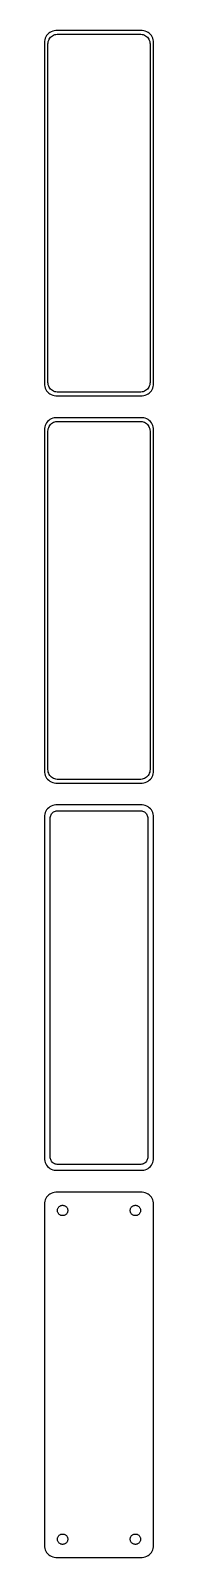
# Model space of a CAD drawing. Header units: metres. Extents: x -22 to 22, y 561 to 1188.
import ezdxf

# ---------------------------------------------------------------- set-up
doc = ezdxf.new("R2010")
doc.units = ezdxf.units.M

msp = doc.modelspace()

# ---------------------------------------------------------------- linework, layer by layer
for p, q in [((-21.8815, 1185.41), (-22.1489, 1184.84)), ((-21.5451, 1185.94), (-21.8815, 1185.41)), ((-21.1448, 1186.42), (-21.5451, 1185.94)), ((-20.6871, 1186.85), (-21.1448, 1186.42)), ((-20.1791, 1187.22), (-20.6871, 1186.85)), ((-20.2361, 1184.85), (-19.9159, 1185.24)), ((-19.6289, 1187.52), (-20.1791, 1187.22)), ((-19.9159, 1185.24), (-19.5497, 1185.58)), ((-19.0451, 1187.76), (-19.6289, 1187.52)), ((-19.5497, 1185.58), (-19.1433, 1185.88)), ((-19.1433, 1185.88), (-18.7031, 1186.12)), ((-18.4369, 1187.91), (-19.0451, 1187.76)), ((-18.7031, 1186.12), (-18.2361, 1186.3)), ((-17.8139, 1187.99), (-18.4369, 1187.91)), ((-18.2361, 1186.3), (-17.7495, 1186.43)), ((17.8139, 1187.99), (-17.8139, 1187.99)), ((-17.7495, 1186.43), (-17.2512, 1186.49)), ((-17.2512, 1186.49), (17.2512, 1186.49)), ((17.2512, 1186.49), (17.7495, 1186.43)), ((17.7495, 1186.43), (18.2361, 1186.3)), ((18.4369, 1187.91), (17.8139, 1187.99)), ((18.2361, 1186.3), (18.7031, 1186.12)), ((19.0451, 1187.76), (18.4369, 1187.91)), ((18.7031, 1186.12), (19.1433, 1185.88)), ((19.6289, 1187.52), (19.0451, 1187.76)), ((19.1433, 1185.88), (19.5497, 1185.58)), ((19.5497, 1185.58), (19.9159, 1185.24)), ((20.1791, 1187.22), (19.6289, 1187.52)), ((19.9159, 1185.24), (20.2361, 1184.85)), ((20.6871, 1186.85), (20.1791, 1187.22)), ((21.1448, 1186.42), (20.6871, 1186.85)), ((21.5451, 1185.94), (21.1448, 1186.42)), ((21.8815, 1185.41), (21.5451, 1185.94)), ((22.1489, 1184.84), (21.8815, 1185.41)), ((-22.4606, 1183.63), (-22.5, 1183)), ((-22.5, 1183), (-22.5, 1043)), ((-22.3429, 1184.24), (-22.4606, 1183.63)), ((-22.1489, 1184.84), (-22.3429, 1184.24)), ((-21, 1182.5), (-20.9684, 1183)), ((-21, 1043.5), (-21, 1182.5)), ((-20.9684, 1183), (-20.8743, 1183.49)), ((-20.8743, 1183.49), (-20.7191, 1183.97)), ((-20.7191, 1183.97), (-20.5052, 1184.43)), ((-20.5052, 1184.43), (-20.2361, 1184.85)), ((20.2361, 1184.85), (20.5052, 1184.43)), ((20.5052, 1184.43), (20.7191, 1183.97)), ((20.7191, 1183.97), (20.8743, 1183.49)), ((20.8743, 1183.49), (20.9684, 1183)), ((20.9684, 1183), (21, 1182.5)), ((21, 1182.5), (21, 1043.5)), ((22.3429, 1184.24), (22.1489, 1184.84)), ((22.4606, 1183.63), (22.3429, 1184.24)), ((22.5, 1183), (22.4606, 1183.63)), ((22.5, 1043), (22.5, 1183)), ((-22.5, 1043), (-22.4606, 1042.37)), ((-22.4606, 1042.37), (-22.3429, 1041.76)), ((-22.3429, 1041.76), (-22.1489, 1041.16)), ((-22.1489, 1041.16), (-21.8815, 1040.59)), ((-20.9684, 1043), (-21, 1043.5)), ((-20.8743, 1042.51), (-20.9684, 1043)), ((-20.7191, 1042.03), (-20.8743, 1042.51)), ((-20.5052, 1041.57), (-20.7191, 1042.03)), ((-20.2361, 1041.15), (-20.5052, 1041.57)), ((-19.9159, 1040.76), (-20.2361, 1041.15)), ((20.2361, 1041.15), (19.9159, 1040.76)), ((20.5052, 1041.57), (20.2361, 1041.15)), ((20.7191, 1042.03), (20.5052, 1041.57)), ((20.8743, 1042.51), (20.7191, 1042.03)), ((20.9684, 1043), (20.8743, 1042.51)), ((21, 1043.5), (20.9684, 1043)), ((21.8815, 1040.59), (22.1489, 1041.16)), ((22.1489, 1041.16), (22.3429, 1041.76)), ((22.3429, 1041.76), (22.4606, 1042.37)), ((22.4606, 1042.37), (22.5, 1043)), ((-21.8815, 1040.59), (-21.5451, 1040.06)), ((-21.5451, 1040.06), (-21.1448, 1039.58)), ((-21.1448, 1039.58), (-20.6871, 1039.15)), ((-20.6871, 1039.15), (-20.1791, 1038.78)), ((-20.1791, 1038.78), (-19.6289, 1038.48)), ((-19.5497, 1040.42), (-19.9159, 1040.76)), ((-19.6289, 1038.48), (-19.0451, 1038.24)), ((-19.1433, 1040.12), (-19.5497, 1040.42)), ((-18.7031, 1039.88), (-19.1433, 1040.12)), ((-19.0451, 1038.24), (-18.4369, 1038.09)), ((-18.2361, 1039.7), (-18.7031, 1039.88)), ((-18.4369, 1038.09), (-17.8139, 1038.01)), ((-17.7495, 1039.57), (-18.2361, 1039.7)), ((-17.8139, 1038.01), (17.8139, 1038.01)), ((-17.2512, 1039.51), (-17.7495, 1039.57)), ((17.2512, 1039.51), (-17.2512, 1039.51)), ((17.7495, 1039.57), (17.2512, 1039.51)), ((18.2361, 1039.7), (17.7495, 1039.57)), ((17.8139, 1038.01), (18.4369, 1038.09)), ((18.7031, 1039.88), (18.2361, 1039.7)), ((18.4369, 1038.09), (19.0451, 1038.24)), ((19.1433, 1040.12), (18.7031, 1039.88)), ((19.0451, 1038.24), (19.6289, 1038.48)), ((19.5497, 1040.42), (19.1433, 1040.12)), ((19.9159, 1040.76), (19.5497, 1040.42)), ((19.6289, 1038.48), (20.1791, 1038.78)), ((20.1791, 1038.78), (20.6871, 1039.15)), ((20.6871, 1039.15), (21.1448, 1039.58)), ((21.1448, 1039.58), (21.5451, 1040.06)), ((21.5451, 1040.06), (21.8815, 1040.59)), ((-19.6289, 1028.52), (-20.1791, 1028.22)), ((-19.0451, 1028.76), (-19.6289, 1028.52)), ((-18.4369, 1028.91), (-19.0451, 1028.76)), ((-17.8139, 1028.99), (-18.4369, 1028.91)), ((17.8139, 1028.99), (-17.8139, 1028.99)), ((18.4369, 1028.91), (17.8139, 1028.99)), ((19.0451, 1028.76), (18.4369, 1028.91)), ((19.6289, 1028.52), (19.0451, 1028.76)), ((20.1791, 1028.22), (19.6289, 1028.52)), ((-22.4606, 1024.63), (-22.5, 1024)), ((-22.5, 1024), (-22.5, 884)), ((-22.3429, 1025.24), (-22.4606, 1024.63)), ((-22.1489, 1025.84), (-22.3429, 1025.24)), ((-21.8815, 1026.41), (-22.1489, 1025.84)), ((-21.5451, 1026.94), (-21.8815, 1026.41)), ((-21.1448, 1027.42), (-21.5451, 1026.94)), ((-20.6871, 1027.85), (-21.1448, 1027.42)), ((-21, 1023.5), (-20.9684, 1024)), ((-21, 884.5), (-21, 1023.5)), ((-20.9684, 1024), (-20.8743, 1024.49)), ((-20.8743, 1024.49), (-20.7191, 1024.97)), ((-20.7191, 1024.97), (-20.5052, 1025.43)), ((-20.1791, 1028.22), (-20.6871, 1027.85)), ((-20.5052, 1025.43), (-20.2361, 1025.85)), ((-20.2361, 1025.85), (-19.9159, 1026.24)), ((-19.9159, 1026.24), (-19.5497, 1026.58)), ((-19.5497, 1026.58), (-19.1433, 1026.88)), ((-19.1433, 1026.88), (-18.7031, 1027.12)), ((-18.7031, 1027.12), (-18.2361, 1027.3)), ((-18.2361, 1027.3), (-17.7495, 1027.43)), ((-17.7495, 1027.43), (-17.2512, 1027.49)), ((-17.2512, 1027.49), (17.2512, 1027.49)), ((17.2512, 1027.49), (17.7495, 1027.43)), ((17.7495, 1027.43), (18.2361, 1027.3)), ((18.2361, 1027.3), (18.7031, 1027.12)), ((18.7031, 1027.12), (19.1433, 1026.88)), ((19.1433, 1026.88), (19.5497, 1026.58)), ((19.5497, 1026.58), (19.9159, 1026.24)), ((19.9159, 1026.24), (20.2361, 1025.85)), ((20.6871, 1027.85), (20.1791, 1028.22)), ((20.2361, 1025.85), (20.5052, 1025.43)), ((20.5052, 1025.43), (20.7191, 1024.97)), ((21.1448, 1027.42), (20.6871, 1027.85)), ((20.7191, 1024.97), (20.8743, 1024.49)), ((20.8743, 1024.49), (20.9684, 1024)), ((20.9684, 1024), (21, 1023.5)), ((21, 1023.5), (21, 884.5)), ((21.5451, 1026.94), (21.1448, 1027.42)), ((21.8815, 1026.41), (21.5451, 1026.94)), ((22.1489, 1025.84), (21.8815, 1026.41)), ((22.3429, 1025.24), (22.1489, 1025.84)), ((22.4606, 1024.63), (22.3429, 1025.24)), ((22.5, 1024), (22.4606, 1024.63)), ((22.5, 884), (22.5, 1024)), ((-20.9684, 883.999), (-21, 884.5)), ((21, 884.5), (20.9684, 883.999)), ((-22.5, 884), (-22.4606, 883.373)), ((-22.4606, 883.373), (-22.3429, 882.757)), ((-22.3429, 882.757), (-22.1489, 882.159)), ((-22.1489, 882.159), (-21.8815, 881.591)), ((-21.8815, 881.591), (-21.5451, 881.061)), ((-21.5451, 881.061), (-21.1448, 880.577)), ((-21.1448, 880.577), (-20.6871, 880.147)), ((-20.8743, 883.505), (-20.9684, 883.999)), ((-20.7191, 883.028), (-20.8743, 883.505)), ((-20.5052, 882.573), (-20.7191, 883.028)), ((-20.6871, 880.147), (-20.1791, 879.778)), ((-20.2361, 882.149), (-20.5052, 882.573)), ((-19.9159, 881.762), (-20.2361, 882.149)), ((-20.1791, 879.778), (-19.6289, 879.476)), ((-19.5497, 881.418), (-19.9159, 881.762)), ((-19.6289, 879.476), (-19.0451, 879.245)), ((-19.1433, 881.123), (-19.5497, 881.418)), ((-18.7031, 880.881), (-19.1433, 881.123)), ((-19.0451, 879.245), (-18.4369, 879.089)), ((-18.2361, 880.696), (-18.7031, 880.881)), ((-18.4369, 879.089), (-17.8139, 879.01)), ((-17.7495, 880.571), (-18.2361, 880.696)), ((-17.8139, 879.01), (17.8139, 879.01)), ((-17.2512, 880.508), (-17.7495, 880.571)), ((17.2512, 880.508), (-17.2512, 880.508)), ((17.7495, 880.571), (17.2512, 880.508)), ((18.2361, 880.696), (17.7495, 880.571)), ((17.8139, 879.01), (18.4369, 879.089)), ((18.7031, 880.881), (18.2361, 880.696)), ((18.4369, 879.089), (19.0451, 879.245)), ((19.1433, 881.123), (18.7031, 880.881)), ((19.0451, 879.245), (19.6289, 879.476)), ((19.5497, 881.418), (19.1433, 881.123)), ((19.9159, 881.762), (19.5497, 881.418)), ((19.6289, 879.476), (20.1791, 879.778)), ((20.2361, 882.149), (19.9159, 881.762)), ((20.1791, 879.778), (20.6871, 880.147)), ((20.5052, 882.573), (20.2361, 882.149)), ((20.7191, 883.028), (20.5052, 882.573)), ((20.6871, 880.147), (21.1448, 880.577)), ((20.8743, 883.505), (20.7191, 883.028)), ((20.9684, 883.999), (20.8743, 883.505)), ((21.1448, 880.577), (21.5451, 881.061)), ((21.5451, 881.061), (21.8815, 881.591)), ((21.8815, 881.591), (22.1489, 882.159)), ((22.1489, 882.159), (22.3429, 882.757)), ((22.3429, 882.757), (22.4606, 883.373)), ((22.4606, 883.373), (22.5, 884)), ((-22.4606, 865.627), (-22.5, 865)), ((-22.3429, 866.243), (-22.4606, 865.627)), ((-22.1489, 866.841), (-22.3429, 866.243)), ((-21.8815, 867.409), (-22.1489, 866.841)), ((-21.5451, 867.939), (-21.8815, 867.409)), ((-21.1448, 868.423), (-21.5451, 867.939)), ((-20.6871, 868.853), (-21.1448, 868.423)), ((-20.1791, 869.222), (-20.6871, 868.853)), ((-19.6289, 869.524), (-20.1791, 869.222)), ((-20.0884, 864.89), (-20.0151, 865.274)), ((-20.0151, 865.274), (-19.8943, 865.646)), ((-19.8943, 865.646), (-19.7279, 866)), ((-19.7279, 866), (-19.5184, 866.33)), ((-19.0451, 869.755), (-19.6289, 869.524)), ((-19.5184, 866.33), (-19.2692, 866.631)), ((-19.2692, 866.631), (-18.9842, 866.899)), ((-18.4369, 869.911), (-19.0451, 869.755)), ((-18.9842, 866.899), (-18.668, 867.128)), ((-18.668, 867.128), (-18.3254, 867.317)), ((-17.8139, 869.99), (-18.4369, 869.911)), ((-18.3254, 867.317), (-17.9619, 867.461)), ((-17.9619, 867.461), (-17.5833, 867.558)), ((17.8139, 869.99), (-17.8139, 869.99)), ((-17.5833, 867.558), (-17.1954, 867.607)), ((-17.1954, 867.607), (17.1954, 867.607)), ((17.1954, 867.607), (17.5833, 867.558)), ((17.5833, 867.558), (17.9619, 867.461)), ((18.4369, 869.911), (17.8139, 869.99)), ((17.9619, 867.461), (18.3254, 867.317)), ((18.3254, 867.317), (18.668, 867.128)), ((19.0451, 869.755), (18.4369, 869.911)), ((18.668, 867.128), (18.9842, 866.899)), ((18.9842, 866.899), (19.2692, 866.631)), ((19.6289, 869.524), (19.0451, 869.755)), ((19.2692, 866.631), (19.5184, 866.33)), ((19.5184, 866.33), (19.7279, 866)), ((20.1791, 869.222), (19.6289, 869.524)), ((19.7279, 866), (19.8943, 865.646)), ((19.8943, 865.646), (20.0151, 865.274)), ((20.0151, 865.274), (20.0884, 864.89)), ((20.6871, 868.853), (20.1791, 869.222)), ((21.1448, 868.423), (20.6871, 868.853)), ((21.5451, 867.939), (21.1448, 868.423)), ((21.8815, 867.409), (21.5451, 867.939)), ((22.1489, 866.841), (21.8815, 867.409)), ((22.3429, 866.243), (22.1489, 866.841)), ((22.4606, 865.627), (22.3429, 866.243)), ((22.5, 865), (22.4606, 865.627)), ((-22.5, 865), (-22.5, 725)), ((-20.1129, 864.5), (-20.0884, 864.89)), ((-20.1129, 725.5), (-20.1129, 864.5)), ((20.0884, 864.89), (20.1129, 864.5)), ((20.1129, 864.5), (20.1129, 725.5)), ((22.5, 725), (22.5, 865)), ((-22.5, 725), (-22.4606, 724.373)), ((-22.4606, 724.373), (-22.3429, 723.757)), ((-22.3429, 723.757), (-22.1489, 723.159)), ((-22.1489, 723.159), (-21.8815, 722.591)), ((-21.8815, 722.591), (-21.5451, 722.061)), ((-21.5451, 722.061), (-21.1448, 721.577)), ((-21.1448, 721.577), (-20.6871, 721.147)), ((-20.6871, 721.147), (-20.1791, 720.778)), ((-20.0884, 725.11), (-20.1129, 725.5)), ((-20.0151, 724.726), (-20.0884, 725.11)), ((-19.8943, 724.354), (-20.0151, 724.726)), ((-19.7279, 724), (-19.8943, 724.354)), ((-19.5184, 723.67), (-19.7279, 724)), ((-19.2692, 723.369), (-19.5184, 723.67)), ((-18.9842, 723.101), (-19.2692, 723.369)), ((-18.668, 722.872), (-18.9842, 723.101)), ((-18.3254, 722.683), (-18.668, 722.872)), ((-17.9619, 722.539), (-18.3254, 722.683)), ((-17.5833, 722.442), (-17.9619, 722.539)), ((-17.1954, 722.393), (-17.5833, 722.442)), ((17.1954, 722.393), (-17.1954, 722.393)), ((17.5833, 722.442), (17.1954, 722.393)), ((17.9619, 722.539), (17.5833, 722.442)), ((18.3254, 722.683), (17.9619, 722.539)), ((18.668, 722.872), (18.3254, 722.683)), ((18.9842, 723.101), (18.668, 722.872)), ((19.2692, 723.369), (18.9842, 723.101)), ((19.5184, 723.67), (19.2692, 723.369)), ((19.7279, 724), (19.5184, 723.67)), ((19.8943, 724.354), (19.7279, 724)), ((20.0151, 724.726), (19.8943, 724.354)), ((20.0884, 725.11), (20.0151, 724.726)), ((20.1129, 725.5), (20.0884, 725.11)), ((20.1791, 720.778), (20.6871, 721.147)), ((20.6871, 721.147), (21.1448, 721.577)), ((21.1448, 721.577), (21.5451, 722.061)), ((21.5451, 722.061), (21.8815, 722.591)), ((21.8815, 722.591), (22.1489, 723.159)), ((22.1489, 723.159), (22.3429, 723.757)), ((22.3429, 723.757), (22.4606, 724.373)), ((22.4606, 724.373), (22.5, 725)), ((-20.1791, 720.778), (-19.6289, 720.476)), ((-19.6289, 720.476), (-19.0451, 720.245)), ((-19.0451, 720.245), (-18.4369, 720.089)), ((-18.4369, 720.089), (-17.8139, 720.01)), ((-17.8139, 720.01), (17.8139, 720.01)), ((17.8139, 720.01), (18.4369, 720.089)), ((18.4369, 720.089), (19.0451, 720.245)), ((19.0451, 720.245), (19.6289, 720.476)), ((19.6289, 720.476), (20.1791, 720.778)), ((-21.5451, 708.939), (-21.8815, 708.409)), ((-21.1448, 709.423), (-21.5451, 708.939)), ((-20.6871, 709.853), (-21.1448, 709.423)), ((-20.1791, 710.222), (-20.6871, 709.853)), ((-19.6289, 710.524), (-20.1791, 710.222)), ((-19.0451, 710.755), (-19.6289, 710.524)), ((-18.4369, 710.911), (-19.0451, 710.755)), ((-17.8139, 710.99), (-18.4369, 710.911)), ((17.8139, 710.99), (-17.8139, 710.99)), ((18.4369, 710.911), (17.8139, 710.99)), ((19.0451, 710.755), (18.4369, 710.911)), ((19.6289, 710.524), (19.0451, 710.755)), ((20.1791, 710.222), (19.6289, 710.524)), ((20.6871, 709.853), (20.1791, 710.222)), ((21.1448, 709.423), (20.6871, 709.853)), ((21.5451, 708.939), (21.1448, 709.423)), ((21.8815, 708.409), (21.5451, 708.939)), ((-22.4606, 706.627), (-22.5, 706)), ((-22.5, 706), (-22.5, 566)), ((-22.3429, 707.243), (-22.4606, 706.627)), ((-22.1489, 707.841), (-22.3429, 707.243)), ((-21.8815, 708.409), (-22.1489, 707.841)), ((-17.1353, 703.5), (-17.1185, 703.768)), ((-17.1185, 703.232), (-17.1353, 703.5)), ((-17.1185, 703.768), (-17.0682, 704.031)), ((-17.0682, 702.969), (-17.1185, 703.232)), ((-17.0682, 704.031), (-16.9853, 704.286)), ((-16.9853, 702.714), (-17.0682, 702.969)), ((-16.9853, 704.286), (-16.8712, 704.529)), ((-16.8712, 702.471), (-16.9853, 702.714)), ((-16.8712, 704.529), (-16.7275, 704.755)), ((-16.7275, 702.245), (-16.8712, 702.471)), ((-16.7275, 704.755), (-16.5565, 704.962)), ((-16.5565, 702.038), (-16.7275, 702.245)), ((-16.5565, 704.962), (-16.3611, 705.145)), ((-16.3611, 705.145), (-16.1441, 705.303)), ((-16.1441, 705.303), (-15.9091, 705.432)), ((-15.9091, 705.432), (-15.6598, 705.531)), ((-15.6598, 705.531), (-15.4001, 705.597)), ((-15.4001, 705.597), (-15.1341, 705.631)), ((-15.1341, 705.631), (-14.8659, 705.631)), ((-14.8659, 705.631), (-14.5999, 705.597)), ((-14.5999, 705.597), (-14.3401, 705.531)), ((-14.3401, 705.531), (-14.0908, 705.432)), ((-14.0908, 705.432), (-13.8559, 705.303)), ((-13.8559, 705.303), (-13.6389, 705.145)), ((-13.6389, 705.145), (-13.4434, 704.962)), ((-13.4434, 704.962), (-13.2725, 704.755)), ((-13.2725, 702.245), (-13.4434, 702.038)), ((-13.2725, 704.755), (-13.1288, 704.529)), ((-13.1288, 702.471), (-13.2725, 702.245)), ((-13.1288, 704.529), (-13.0146, 704.286)), ((-13.0146, 702.714), (-13.1288, 702.471)), ((-13.0146, 704.286), (-12.9318, 704.031)), ((-12.9318, 702.969), (-13.0146, 702.714)), ((-12.9318, 704.031), (-12.8815, 703.768)), ((-12.8815, 703.232), (-12.9318, 702.969)), ((-12.8815, 703.768), (-12.8647, 703.5)), ((-12.8647, 703.5), (-12.8815, 703.232)), ((12.8647, 703.5), (12.8815, 703.768)), ((12.8815, 703.232), (12.8647, 703.5)), ((12.8815, 703.768), (12.9318, 704.031)), ((12.9318, 702.969), (12.8815, 703.232)), ((12.9318, 704.031), (13.0146, 704.286)), ((13.0146, 702.714), (12.9318, 702.969)), ((13.0146, 704.286), (13.1288, 704.529)), ((13.1288, 702.471), (13.0146, 702.714)), ((13.1288, 704.529), (13.2725, 704.755)), ((13.2725, 702.245), (13.1288, 702.471)), ((13.2725, 704.755), (13.4434, 704.962)), ((13.4434, 702.038), (13.2725, 702.245)), ((13.4434, 704.962), (13.6389, 705.145)), ((13.6389, 705.145), (13.8559, 705.303)), ((13.8559, 705.303), (14.0908, 705.432)), ((14.0908, 705.432), (14.3401, 705.531)), ((14.3401, 705.531), (14.5999, 705.597)), ((14.5999, 705.597), (14.8659, 705.631)), ((14.8659, 705.631), (15.1341, 705.631)), ((15.1341, 705.631), (15.4001, 705.597)), ((15.4001, 705.597), (15.6598, 705.531)), ((15.6598, 705.531), (15.9091, 705.432)), ((15.9091, 705.432), (16.1441, 705.303)), ((16.1441, 705.303), (16.3611, 705.145)), ((16.3611, 705.145), (16.5565, 704.962)), ((16.5565, 704.962), (16.7275, 704.755)), ((16.7275, 702.245), (16.5565, 702.038)), ((16.7275, 704.755), (16.8712, 704.529)), ((16.8712, 702.471), (16.7275, 702.245)), ((16.8712, 704.529), (16.9853, 704.286)), ((16.9853, 702.714), (16.8712, 702.471)), ((16.9853, 704.286), (17.0682, 704.031)), ((17.0682, 702.969), (16.9853, 702.714)), ((17.0682, 704.031), (17.1185, 703.768)), ((17.1185, 703.232), (17.0682, 702.969)), ((17.1185, 703.768), (17.1353, 703.5)), ((17.1353, 703.5), (17.1185, 703.232)), ((22.1489, 707.841), (21.8815, 708.409)), ((22.3429, 707.243), (22.1489, 707.841)), ((22.4606, 706.627), (22.3429, 707.243)), ((22.5, 706), (22.4606, 706.627)), ((22.5, 566), (22.5, 706)), ((-16.3611, 701.855), (-16.5565, 702.038)), ((-16.1441, 701.697), (-16.3611, 701.855)), ((-15.9091, 701.568), (-16.1441, 701.697)), ((-15.6598, 701.469), (-15.9091, 701.568)), ((-15.4001, 701.403), (-15.6598, 701.469)), ((-15.1341, 701.369), (-15.4001, 701.403)), ((-14.8659, 701.369), (-15.1341, 701.369)), ((-14.5999, 701.403), (-14.8659, 701.369)), ((-14.3401, 701.469), (-14.5999, 701.403)), ((-14.0908, 701.568), (-14.3401, 701.469)), ((-13.8559, 701.697), (-14.0908, 701.568)), ((-13.6389, 701.855), (-13.8559, 701.697)), ((-13.4434, 702.038), (-13.6389, 701.855)), ((13.6389, 701.855), (13.4434, 702.038)), ((13.8559, 701.697), (13.6389, 701.855)), ((14.0908, 701.568), (13.8559, 701.697)), ((14.3401, 701.469), (14.0908, 701.568)), ((14.5999, 701.403), (14.3401, 701.469)), ((14.8659, 701.369), (14.5999, 701.403)), ((15.1341, 701.369), (14.8659, 701.369)), ((15.4001, 701.403), (15.1341, 701.369)), ((15.6598, 701.469), (15.4001, 701.403)), ((15.9091, 701.568), (15.6598, 701.469)), ((16.1441, 701.697), (15.9091, 701.568)), ((16.3611, 701.855), (16.1441, 701.697)), ((16.5565, 702.038), (16.3611, 701.855)), ((-15.6598, 570.531), (-15.4001, 570.597)), ((-15.4001, 570.597), (-15.1341, 570.631)), ((-15.1341, 570.631), (-14.8659, 570.631)), ((-14.8659, 570.631), (-14.5999, 570.597)), ((-14.5999, 570.597), (-14.3401, 570.531)), ((14.3401, 570.531), (14.5999, 570.597)), ((14.5999, 570.597), (14.8659, 570.631)), ((14.8659, 570.631), (15.1341, 570.631)), ((15.1341, 570.631), (15.4001, 570.597)), ((15.4001, 570.597), (15.6598, 570.531)), ((-22.5, 566), (-22.4606, 565.373)), ((-22.4606, 565.373), (-22.3429, 564.757)), ((-22.3429, 564.757), (-22.1489, 564.159)), ((-17.1353, 568.5), (-17.1185, 568.768)), ((-17.1185, 568.232), (-17.1353, 568.5)), ((-17.1185, 568.768), (-17.0682, 569.031)), ((-17.0682, 567.969), (-17.1185, 568.232)), ((-17.0682, 569.031), (-16.9853, 569.286)), ((-16.9853, 567.714), (-17.0682, 567.969)), ((-16.9853, 569.286), (-16.8712, 569.529)), ((-16.8712, 567.471), (-16.9853, 567.714)), ((-16.8712, 569.529), (-16.7275, 569.755)), ((-16.7275, 567.245), (-16.8712, 567.471)), ((-16.7275, 569.755), (-16.5565, 569.962)), ((-16.5565, 567.038), (-16.7275, 567.245)), ((-16.5565, 569.962), (-16.3611, 570.145)), ((-16.3611, 566.855), (-16.5565, 567.038)), ((-16.3611, 570.145), (-16.1441, 570.303)), ((-16.1441, 566.697), (-16.3611, 566.855)), ((-16.1441, 570.303), (-15.9091, 570.432)), ((-15.9091, 566.568), (-16.1441, 566.697)), ((-15.9091, 570.432), (-15.6598, 570.531)), ((-15.6598, 566.469), (-15.9091, 566.568)), ((-15.4001, 566.403), (-15.6598, 566.469)), ((-15.1341, 566.369), (-15.4001, 566.403)), ((-14.8659, 566.369), (-15.1341, 566.369)), ((-14.5999, 566.403), (-14.8659, 566.369)), ((-14.3401, 566.469), (-14.5999, 566.403)), ((-14.3401, 570.531), (-14.0908, 570.432)), ((-14.0908, 566.568), (-14.3401, 566.469)), ((-14.0908, 570.432), (-13.8559, 570.303)), ((-13.8559, 566.697), (-14.0908, 566.568)), ((-13.8559, 570.303), (-13.6389, 570.145)), ((-13.6389, 566.855), (-13.8559, 566.697)), ((-13.6389, 570.145), (-13.4434, 569.962)), ((-13.4434, 567.038), (-13.6389, 566.855)), ((-13.4434, 569.962), (-13.2725, 569.755)), ((-13.2725, 567.245), (-13.4434, 567.038)), ((-13.2725, 569.755), (-13.1288, 569.529)), ((-13.1288, 567.471), (-13.2725, 567.245)), ((-13.1288, 569.529), (-13.0146, 569.286)), ((-13.0146, 567.714), (-13.1288, 567.471)), ((-13.0146, 569.286), (-12.9318, 569.031)), ((-12.9318, 567.969), (-13.0146, 567.714)), ((-12.9318, 569.031), (-12.8815, 568.768)), ((-12.8815, 568.232), (-12.9318, 567.969)), ((-12.8815, 568.768), (-12.8647, 568.5)), ((-12.8647, 568.5), (-12.8815, 568.232)), ((12.8647, 568.5), (12.8815, 568.768)), ((12.8815, 568.232), (12.8647, 568.5)), ((12.8815, 568.768), (12.9318, 569.031)), ((12.9318, 567.969), (12.8815, 568.232)), ((12.9318, 569.031), (13.0146, 569.286)), ((13.0146, 567.714), (12.9318, 567.969)), ((13.0146, 569.286), (13.1288, 569.529)), ((13.1288, 567.471), (13.0146, 567.714)), ((13.1288, 569.529), (13.2725, 569.755)), ((13.2725, 567.245), (13.1288, 567.471)), ((13.2725, 569.755), (13.4434, 569.962)), ((13.4434, 567.038), (13.2725, 567.245)), ((13.4434, 569.962), (13.6389, 570.145)), ((13.6389, 566.855), (13.4434, 567.038)), ((13.6389, 570.145), (13.8559, 570.303)), ((13.8559, 566.697), (13.6389, 566.855)), ((13.8559, 570.303), (14.0908, 570.432)), ((14.0908, 566.568), (13.8559, 566.697)), ((14.0908, 570.432), (14.3401, 570.531)), ((14.3401, 566.469), (14.0908, 566.568)), ((14.5999, 566.403), (14.3401, 566.469)), ((14.8659, 566.369), (14.5999, 566.403)), ((15.1341, 566.369), (14.8659, 566.369)), ((15.4001, 566.403), (15.1341, 566.369)), ((15.6598, 566.469), (15.4001, 566.403)), ((15.6598, 570.531), (15.9091, 570.432)), ((15.9091, 566.568), (15.6598, 566.469)), ((15.9091, 570.432), (16.1441, 570.303)), ((16.1441, 566.697), (15.9091, 566.568)), ((16.1441, 570.303), (16.3611, 570.145)), ((16.3611, 566.855), (16.1441, 566.697)), ((16.3611, 570.145), (16.5565, 569.962)), ((16.5565, 567.038), (16.3611, 566.855)), ((16.5565, 569.962), (16.7275, 569.755)), ((16.7275, 567.245), (16.5565, 567.038)), ((16.7275, 569.755), (16.8712, 569.529)), ((16.8712, 567.471), (16.7275, 567.245)), ((16.8712, 569.529), (16.9853, 569.286)), ((16.9853, 567.714), (16.8712, 567.471)), ((16.9853, 569.286), (17.0682, 569.031)), ((17.0682, 567.969), (16.9853, 567.714)), ((17.0682, 569.031), (17.1185, 568.768)), ((17.1185, 568.232), (17.0682, 567.969)), ((17.1185, 568.768), (17.1353, 568.5)), ((17.1353, 568.5), (17.1185, 568.232)), ((22.1489, 564.159), (22.3429, 564.757)), ((22.3429, 564.757), (22.4606, 565.373)), ((22.4606, 565.373), (22.5, 566)), ((-22.1489, 564.159), (-21.8815, 563.591)), ((-21.8815, 563.591), (-21.5451, 563.061)), ((-21.5451, 563.061), (-21.1448, 562.577)), ((-21.1448, 562.577), (-20.6871, 562.147)), ((-20.6871, 562.147), (-20.1791, 561.778)), ((-20.1791, 561.778), (-19.6289, 561.476)), ((-19.6289, 561.476), (-19.0451, 561.245)), ((-19.0451, 561.245), (-18.4369, 561.089)), ((-18.4369, 561.089), (-17.8139, 561.01)), ((-17.8139, 561.01), (17.8139, 561.01)), ((17.8139, 561.01), (18.4369, 561.089)), ((18.4369, 561.089), (19.0451, 561.245)), ((19.0451, 561.245), (19.6289, 561.476)), ((19.6289, 561.476), (20.1791, 561.778)), ((20.1791, 561.778), (20.6871, 562.147)), ((20.6871, 562.147), (21.1448, 562.577)), ((21.1448, 562.577), (21.5451, 563.061)), ((21.5451, 563.061), (21.8815, 563.591)), ((21.8815, 563.591), (22.1489, 564.159))]:
    msp.add_line(p, q)

doc.saveas('drawing.dxf')
